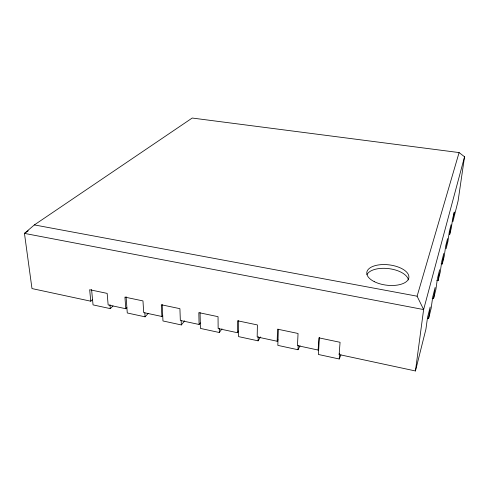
<?xml version="1.0" encoding="UTF-8"?>
<svg xmlns="http://www.w3.org/2000/svg" width="489" height="489" viewBox="0 0 489 489"><rect width="100%" height="100%" fill="white"/><g stroke="black" fill="none" stroke-linecap="round" stroke-linejoin="round"><path stroke-width="0.73" d="M441.121 263.754L442.288 263.956L444.238 256.169L445.705 245.851L447.563 238.534L446.115 248.693L447.918 241.517L449.348 231.511L451.066 224.757L449.648 234.61L451.316 227.972L452.716 218.259L454.305 212.006L452.918 221.578L458.089 200.955L464.55 156.773L459.092 152.58L192.214 118.038L34.371 224.916L24.45 233.387L31.981 288.571L90.777 301.206L89.664 289.714L107.164 293.394L108.148 304.934L125.783 308.724L124.933 297.123L142.977 300.912L143.693 312.575L161.871 316.481L161.303 304.757L179.915 308.669L180.337 320.448L199.096 324.476L198.827 312.636L218.039 316.67L218.149 328.571L237.507 332.734L237.556 320.772L257.397 324.934L257.177 336.958L277.165 341.255L278.009 339.769M238.669 320.637L238.589 336.621L258.113 340.845L260.484 336.976M258.113 340.845L258.192 336.67M277.165 341.255L277.556 329.17L298.052 333.474L297.483 345.619L318.131 350.057L318.724 348.804M278.357 329.219L277.825 345.375L298.003 349.739L300.069 345.723M298.003 349.739L298.198 345.515M318.131 350.057L318.889 337.844L340.075 342.294L339.128 354.568L415.442 370.962L425.925 329.17L427.533 317.41L430.192 306.958L428.596 318.516L427.429 318.29M319.433 337.379L318.37 354.47L339.225 358.987L340.955 354.837M339.225 358.987L339.611 354.005M415.442 370.962L423.621 309.568L464.55 156.773M432.19 298.412L433.578 298.669L435.131 287.489L432.722 296.994L431.145 308.357L428.596 318.516M436.866 280.331L438.12 280.552L439.642 269.732L437.441 278.412L435.901 289.409L433.578 298.669M442.288 263.956L443.774 253.473L441.75 261.432L440.247 272.08L438.12 280.552M28.24 230.808L24.45 233.387L423.621 309.568L417.099 296.193L459.092 152.58M339.128 354.568L339.666 353.296M237.507 332.734L238.614 331.077M200.068 312.587L200.411 328.412L219.335 332.508L221.969 328.804M199.096 324.476L200.294 322.923M162.183 304.549L162.971 320.961L181.333 324.94L184.671 320.808M161.871 316.481L162.709 315.515M126.095 296.737L127.274 312.978L145.074 316.835L148.143 313.455M125.783 308.724L126.883 307.593M91.577 289.543L93.044 304.892L110.3 308.626L112.996 305.949M90.777 301.206L92.537 299.561M34.371 224.916L417.099 296.193M109.964 304.604L110.3 308.626M144.83 312.777L145.074 316.835M181.187 320.839L181.333 324.94M219.298 328.37L219.335 332.508M366.976 274.592A21.137 10.312 6.9 0 1 388.993 268.65A21.137 10.312 6.9 0 1 408.388 279.922M374.207 281.615A21.192 10.238 6.9 0 0 408.578 278.767A21.192 10.238 6.9 0 0 380.748 264.677A21.192 10.238 6.9 0 0 374.207 281.615"/></g></svg>
